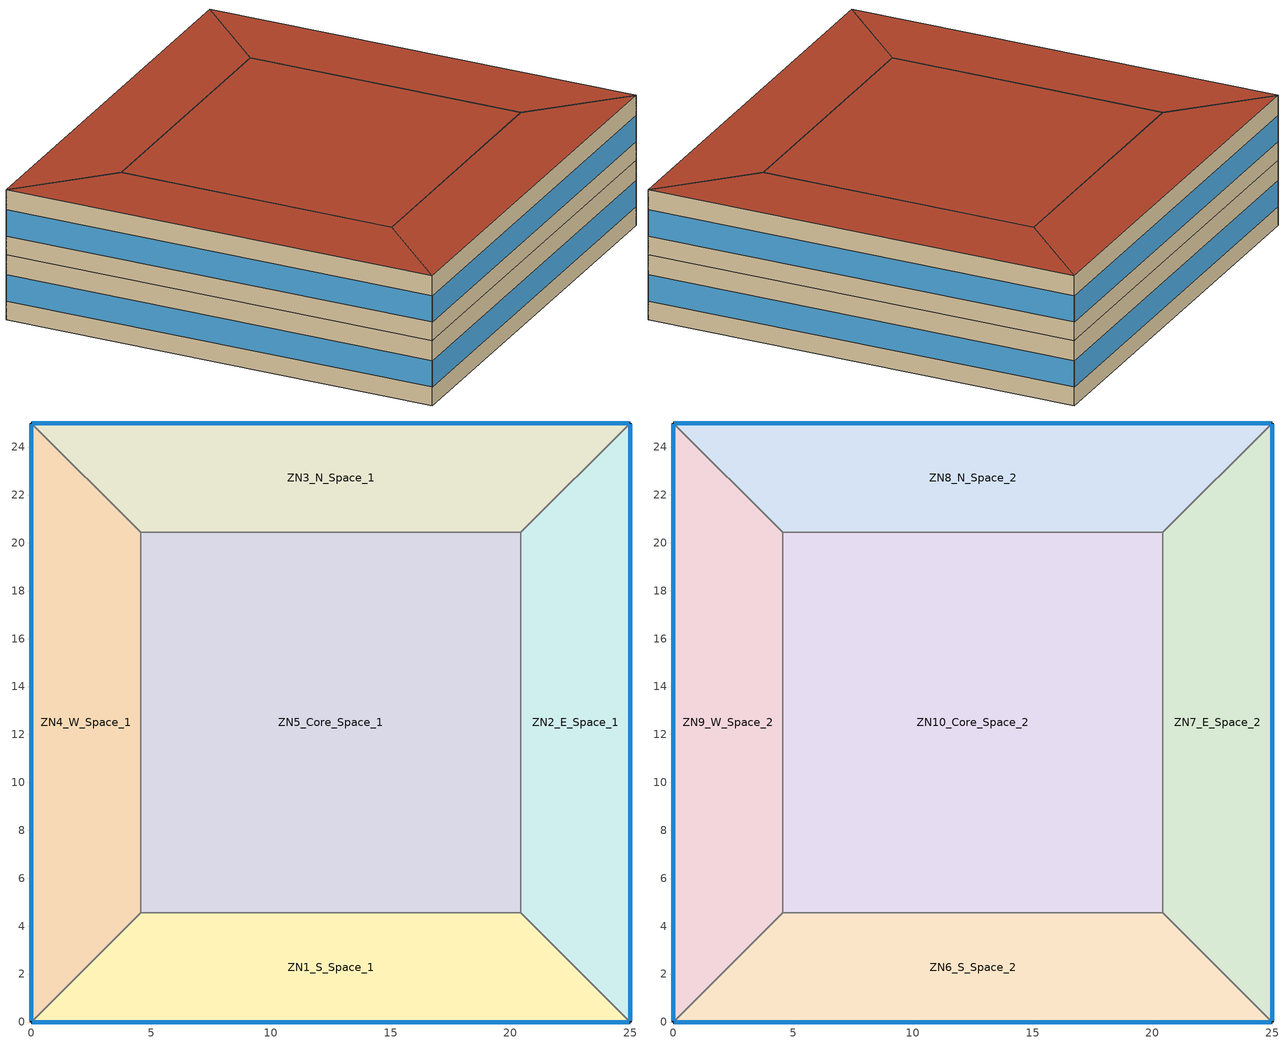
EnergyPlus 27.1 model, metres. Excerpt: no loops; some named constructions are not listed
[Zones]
ZN1_S_Space_1
 floor ground (ASHRAE 90.1-2004_Sec 5.5-2_Ext-slab): 0,0 4.57,4.57 20.43,4.57 25,0 z0
 wall outside (ASHRAE 90.1-2004_Sec 5.5-2_Ext-wall): 0,0 25,0 z0:3.8
 wall to ZN2_E_Space_1 (ASHRAE 90.1-2004_Sec 5.5-2_Int-Wall): 25,0 20.43,4.57 z0:3.8
 wall to ZN5_Core_Space_1 (ASHRAE 90.1-2004_Sec 5.5-2_Int-Wall): 20.43,4.57 4.57,4.57 z0:3.8
 wall to ZN4_W_Space_1 (ASHRAE 90.1-2004_Sec 5.5-2_Int-Wall): 4.57,4.57 0,0 z0:3.8
 window (ASHRAE 90.1-2004_Sec 5.5-2_south_window): 0.05,0 24.95,0 z1.1:2.63
ZN2_E_Space_1
 floor ground (ASHRAE 90.1-2004_Sec 5.5-2_Ext-slab): 20.43,4.57 20.43,20.43 25,25 25,0 z0
 wall outside (ASHRAE 90.1-2004_Sec 5.5-2_Ext-wall): 25,0 25,25 z0:3.8
 wall to ZN3_N_Space_1 (ASHRAE 90.1-2004_Sec 5.5-2_Int-Wall): 25,25 20.43,20.43 z0:3.8
 wall to ZN5_Core_Space_1 (ASHRAE 90.1-2004_Sec 5.5-2_Int-Wall): 20.43,20.43 20.43,4.57 z0:3.8
 window (ASHRAE 90.1-2004_Sec 5.5-2_east_window): 25,0.05 25,24.95 z1.1:2.63
ZN3_N_Space_1
 floor ground (ASHRAE 90.1-2004_Sec 5.5-2_Ext-slab): 4.57,20.43 0,25 25,25 20.43,20.43 z0
 wall outside (ASHRAE 90.1-2004_Sec 5.5-2_Ext-wall): 25,25 0,25 z0:3.8
 wall to ZN5_Core_Space_1 (ASHRAE 90.1-2004_Sec 5.5-2_Int-Wall): 4.57,20.43 20.43,20.43 z0:3.8
 wall to ZN4_W_Space_1 (ASHRAE 90.1-2004_Sec 5.5-2_Int-Wall): 0,25 4.57,20.43 z0:3.8
 window (ASHRAE 90.1-2004_Sec 5.5-2_north_window): 24.95,25 0.05,25 z1.1:2.63
ZN4_W_Space_1
 floor ground (ASHRAE 90.1-2004_Sec 5.5-2_Ext-slab): 0,0 0,25 4.57,20.43 4.57,4.57 z0
 wall outside (ASHRAE 90.1-2004_Sec 5.5-2_Ext-wall): 0,25 0,0 z0:3.8
 wall to ZN5_Core_Space_1 (ASHRAE 90.1-2004_Sec 5.5-2_Int-Wall): 4.57,4.57 4.57,20.43 z0:3.8
 window (ASHRAE 90.1-2004_Sec 5.5-2_west_window): 0,24.95 0,0.05 z1.1:2.63
ZN5_Core_Space_1
 floor ground (ASHRAE 90.1-2004_Sec 5.5-2_Ext-slab): 4.57,4.57 4.57,20.43 20.43,20.43 20.43,4.57 z0
ZN6_S_Space_2
 floor to ZN1_S_Space_1 (Int-floor-topside): 0,0 4.57,4.57 20.43,4.57 25,0 z3.8
 wall outside (ASHRAE 90.1-2004_Sec 5.5-2_Ext-wall): 0,0 25,0 z3.8:7.6
 wall to ZN7_E_Space_2 (ASHRAE 90.1-2004_Sec 5.5-2_Int-Wall): 25,0 20.43,4.57 z3.8:7.6
 wall to ZN10_Core_Space_2 (ASHRAE 90.1-2004_Sec 5.5-2_Int-Wall): 20.43,4.57 4.57,4.57 z3.8:7.6
 wall to ZN9_W_Space_2 (ASHRAE 90.1-2004_Sec 5.5-2_Int-Wall): 4.57,4.57 0,0 z3.8:7.6
 window (ASHRAE 90.1-2004_Sec 5.5-2_south_window): 0.05,0 24.95,0 z4.9:6.43
 roof outside (ASHRAE 90.1-2004_Sec 5.5-2_Roof): 4.57,4.57 0,0 25,0 20.43,4.57 z7.6
ZN7_E_Space_2
 floor to ZN2_E_Space_1 (Int-floor-topside): 20.43,4.57 20.43,20.43 25,25 25,0 z3.8
 wall outside (ASHRAE 90.1-2004_Sec 5.5-2_Ext-wall): 25,0 25,25 z3.8:7.6
 wall to ZN8_N_Space_2 (ASHRAE 90.1-2004_Sec 5.5-2_Int-Wall): 25,25 20.43,20.43 z3.8:7.6
 wall to ZN10_Core_Space_2 (ASHRAE 90.1-2004_Sec 5.5-2_Int-Wall): 20.43,20.43 20.43,4.57 z3.8:7.6
 window (ASHRAE 90.1-2004_Sec 5.5-2_east_window): 25,0.05 25,24.95 z4.9:6.43
 roof outside (ASHRAE 90.1-2004_Sec 5.5-2_Roof): 20.43,20.43 20.43,4.57 25,0 25,25 z7.6
ZN8_N_Space_2
 floor to ZN3_N_Space_1 (Int-floor-topside): 4.57,20.43 0,25 25,25 20.43,20.43 z3.8
 wall outside (ASHRAE 90.1-2004_Sec 5.5-2_Ext-wall): 25,25 0,25 z3.8:7.6
 wall to ZN10_Core_Space_2 (ASHRAE 90.1-2004_Sec 5.5-2_Int-Wall): 4.57,20.43 20.43,20.43 z3.8:7.6
 wall to ZN9_W_Space_2 (ASHRAE 90.1-2004_Sec 5.5-2_Int-Wall): 0,25 4.57,20.43 z3.8:7.6
 window (ASHRAE 90.1-2004_Sec 5.5-2_north_window): 24.95,25 0.05,25 z4.9:6.43
 roof outside (ASHRAE 90.1-2004_Sec 5.5-2_Roof): 0,25 4.57,20.43 20.43,20.43 25,25 z7.6
ZN9_W_Space_2
 floor to ZN4_W_Space_1 (Int-floor-topside): 0,0 0,25 4.57,20.43 4.57,4.57 z3.8
 wall outside (ASHRAE 90.1-2004_Sec 5.5-2_Ext-wall): 0,25 0,0 z3.8:7.6
 wall to ZN10_Core_Space_2 (ASHRAE 90.1-2004_Sec 5.5-2_Int-Wall): 4.57,4.57 4.57,20.43 z3.8:7.6
 window (ASHRAE 90.1-2004_Sec 5.5-2_west_window): 0,24.95 0,0.05 z4.9:6.43
 roof outside (ASHRAE 90.1-2004_Sec 5.5-2_Roof): 0,25 0,0 4.57,4.57 4.57,20.43 z7.6
ZN10_Core_Space_2
 floor to ZN5_Core_Space_1 (Int-floor-topside): 4.57,4.57 4.57,20.43 20.43,20.43 20.43,4.57 z3.8
 roof outside (ASHRAE 90.1-2004_Sec 5.5-2_Roof): 4.57,20.43 4.57,4.57 20.43,4.57 20.43,20.43 z7.6
[Schedule:Compact]
PrecipitationMiami: Through: 1/1, For: AllDays, Until: 4:00, 0, Until: 17:00, 0.00118269, Until: 18:00, 0, Until: 19:00, 0.00118269, Until: 24:00, 0, Through: 1/2, For: AllDays, Until: 24:00, 0, Through: 1/3, For: AllDays, Until: 24:00, 0, Through: 1/4, For: AllDays, Until: 22:00, 0, Until: 24:00, 0.00118269, Through: 1/5, For: AllDays, Until: 24:00, 0, Through: 1/6, For: AllDays, Until: 23:00, 0, Until: 24:00, 0.00118269, Through: 1/7, For: AllDays, Until: 24:00, 0, Through: 1/8, For: AllDays, Until: 24:00, 0, Through: 1/9, For: AllDays, Until: 24:00, 0, Through: 1/10, For: AllDays, Until: 24:00, 0, Through: 1/11, For: AllDays, Until: 20:00, 0, Until: 22:00, 0.00118269, Until: 24:00, 0, Through: 1/12, For: AllDays, Until: 8:00, 0, Until: 12:00, 0.00118269, Until: 24:00, 0, Through: 1/13, For: AllDays, Until: 24:00, 0, Through: 1/14, For: AllDays, Until: 4:00, 0, Until: 7:00, 0.00118269, Until: 24:00, 0, Through: 1/15, For: AllDays, Until: 24:00, 0, Through: 1/16, For: AllDays, Until: 24:00, 0, Through: 1/17, For: AllDays, Until: 24:00, 0, Through: 1/18, For: AllDays, Until: 24:00, 0, Through: 1/19, For: AllDays, Until: 8:00, 0, Until: 9:00, 0.00118269, Until: 24:00, 0, Through: 1/20, For: AllDays, Until: 24:00, 0, Through: 1/21, For: AllDays, Until: 14:00, 0, Until: 15:00, 0.00118269, Until: 16:00, 0, Until: 19:00, 0.00118269, Until: 24:00, 0, Through: 1/22, For: AllDays, Until: 24:00, 0, Through: 1/23, For: AllDays, Until: 24:00, 0, Through: 1/24, For: AllDays, Until: 24:00, 0, Through: 1/25, For: AllDays, Until: 24:00, 0, Through: 1/26, For: AllDays, Until: 24:00, 0, Through: 1/27, For: AllDays, Until: 24:00, 0, Through: 1/28, For: AllDays, Until: 8:00, 0, Until: 9:00, 0.00118269, Until: 24:00, 0, Through: 1/29, For: AllDays, Until: 24:00, 0, Through: 1/30, For: AllDays, Until: 24:00, 0, Through: 1/31, For: AllDays, Until: 24:00, 0, Through: 2/1, For: AllDays, Until: 24:00, 0, Through: 2/2, For: AllDays, Until: 21:00, 0, Until: 23:00, 0.00146538, Until: 24:00, 0, Through: 2/3, For: AllDays, Until: 6:00, 0, Until: 7:00, 0.00146538, Until: 8:00, 0, Until: 9:00, 0.00146538, Until: 21:00, 0, Until: 24:00, 0.00146538, Through: 2/4, For: AllDays, Until: 9:00, 0.00146538, Until: 10:00, 0, Until: 12:00, 0.00146538, Until: 24:00, 0, Through: 2/5, For: AllDays, Until: 4:00, 0, Until: 5:00, 0.00146538, Until: 24:00, 0, Through: 2/6, For: AllDays, Until: 24:00, 0, Through: 2/7, For: AllDays, Until: 1:00, 0.00146538, Until: 3:00, 0, Until: 4:00, 0.00146538, Until: 22:00, 0, Until: 23:00, 0.00146538, Until: 24:00, 0, Through: 2/8, For: AllDays, Until: 24:00, 0, Through: 2/9, For: AllDays, Until: 24:00, 0, Through: 2/10, For: AllDays, Until: 24:00, 0, Through: 2/11, For: AllDays, Until: 24:00, 0, Through: 2/12, For: AllDays, Until: 24:00, 0, Through: 2/13, For: AllDays, Until: 24:00, 0, Through: 2/14, For: AllDays, Until: 24:00, 0, Through: 2/15, For: AllDays, Until: 24:00, 0, Through: 2/16, For: AllDays, Until: 24:00, 0, Through: 2/17, For: AllDays, Until: 24:00, 0, Through: 2/18, For: AllDays, Until: 24:00, 0, Through: 2/19, For: AllDays, Until: 24:00, 0, Through: 2/20, For: AllDays, Until: 24:00, 0, Through: 2/21, For: AllDays, Until: 5:00, 0, Until: 6:00, 0.00146538, Until: 9:00, 0, Until: 10:00, 0.00146538, Until: 24:00, 0, Through: 2/22, For: AllDays, Until: 24:00, 0, Through: 2/23, For: AllDays, Until: 24:00, 0, Through: 2/24, For: AllDays, Until: 4:00, 0, Until: 5:00, 0.00146538, Until: 24:00, 0, Through: 2/25, For: AllDays, Until: 15:00, 0, Until: 16:00, 0.00146538, Until: 24:00, 0, Through: 2/26, For: AllDays, Until: 24:00, 0, Through: 2/27, For: AllDays, Until: 24:00, 0, Through: 2/28, For: AllDays, Until: 24:00, 0, Through: 3/1, For: AllDays, Until: 24:00, 0, Through: 3/2, For: AllDays, Until: 24:00, 0, Through: 3/3, For: AllDays, Until: 24:00, 0, Through: 3/4, For: AllDays, Until: 24:00, 0, Through: 3/5, For: AllDays, Until: 24:00, 0, Through: 3/6, For: AllDays, Until: 12:00, 0, Until: 13:00, 0.00341086, Until: 24:00, 0, Through: 3/7, For: AllDays, Until: 24:00, 0, Through: 3/8, For: AllDays, Until: 24:00, 0, Through: 3/9, For: AllDays, Until: 24:00, 0, Through: 3/10, For: AllDays, Until: 9:00, 0, Until: 11:00, 0.00341086, Until: 13:00, 0, Until: 14:00, 0.00341086, Until: 24:00, 0, Through: 3/11, For: AllDays, Until: 24:00, 0, Through: 3/12, For: AllDays, Until: 24:00, 0, Through: 3/13, For: AllDays, Until: 24:00, 0, Through: 3/14, For: AllDays, Until: 24:00, 0, Through: 3/15, For: AllDays, Until: 24:00, 0, Through: 3/16, For: AllDays, Until: 24:00, 0, Through: 3/17, For: AllDays, Until: 24:00, 0, Through: 3/18, For: AllDays, Until: 24:00, 0, Through: 3/19, For: AllDays, Until: 8:00, 0, Until: 10:00, 0.00341086, Until: 11:00, 0, Until: 15:00, 0.00341086, Until: 24:00, 0, Through: 3/20, For: AllDays, Until: 24:00, 0, Through: 3/21, For: AllDays, Until: 24:00, 0, Through: 3/22, For: AllDays, Until: 24:00, 0, Through: 3/23, For: AllDays, Until: 24:00, 0, Through: 3/24, For: AllDays, Until: 24:00, 0, Through: 3/25, For: AllDays, Until: 24:00, 0, Through: 3/26, For: AllDays, Until: 20:00, 0, Until: 21:00, 0.00341086, Until: 22:00, 0, Until: 24:00, 0.00341086, Through: 3/27, For: AllDays, Until: 1:00, 0.00341086, Until: 24:00, 0, Through: 3/28, For: AllDays, Until: 24:00, 0, Through: 3/29, For: AllDays, Until: 24:00, 0, Through: 3/30, For: AllDays, Until: 24:00, 0, Through: 3/31, For: AllDays, Until: 24:00, 0, Through: 4/1, For: AllDays, Until: 24:00, 0, Through: 4/2, For: AllDays, Until: 24:00, 0, Through: 4/3, For: AllDays, Until: 24:00, 0, Through: 4/4, For: AllDays, Until: 6:00, 0, Until: 7:00, 0.0075565, Until: 24:00, 0, Through: 4/5, For: AllDays, Until: 24:00, 0, Through: 4/6, For: AllDays, Until: 1:00, 0.0075565, Until: 24:00, 0, Through: 4/7, For: AllDays, Until: 24:00, 0, Through: 4/8, For: AllDays, Until: 24:00, 0, Through: 4/9, For: AllDays, Until: 24:00, 0, Through: 4/10, For: AllDays, Until: 24:00, 0, Through: 4/11, For: AllDays, Until: 24:00, 0, Through: 4/12, For: AllDays, Until: 24:00, 0, Through: 4/13, For: AllDays, Until: 24:00, 0, Through: 4/14, For: AllDays, Until: 24:00, 0, Through: 4/15, For: AllDays, Until: 24:00, 0, Through: 4/16, For: AllDays, Until: 13:00, 0, Until: 15:00, 0.0075565, Until: 24:00, 0, Through: 4/17, For: AllDays, Until: 16:00, 0, Until: 18:00, 0.0075565, Until: 24:00, 0, Through: 4/18, For: AllDays, Until: 24:00, 0, Through: 4/19, For: AllDays, Until: 24:00, 0, Through: 4/20, For: AllDays, Until: 24:00, 0, Through: 4/21, For: AllDays, Until: 19:00, 0, Until: 20:00, 0.0075565, Until: 24:00, 0, Through: 4/22, For: AllDays, Until: 24:00, 0, Through: 4/23, For: AllDays, Until: 24:00, 0, Through: 4/24, For: AllDays, Until: 17:00, 0, Until: 18:00, 0.0075565, Until: 24:00, 0, Through: 4/25, For: AllDays, Until: 24:00, 0, Through: 4/26, For: AllDays, Until: 24:00, 0, Through: 4/27, For: AllDays, Until: 24:00, 0, Through: 4/28, For: AllDays, Until: 24:00, 0, Through: 4/29, For: AllDays, Until: 24:00, 0, Through: 4/30, For: AllDays, Until: 24:00, 0, Through: 5/1, For: AllDays, Until: 21:00, 0, Until: 22:00, 0.00330926, Until: 24:00, 0, Through: 5/2, For: AllDays, Until: 3:00, 0, Until: 4:00, 0.00330926, Until: 5:00, 0, Until: 6:00, 0.00330926, Until: 8:00, 0, Until: 11:00, 0.00330926, Until: 15:00, 0, Until: 17:00, 0.00330926, Until: 24:00, 0, Through: 5/3, For: AllDays, Until: 24:00, 0, Through: 5/4, For: AllDays, Until: 17:00, 0, Until: 18:00, 0.00330926, Until: 24:00, 0, Through: 5/5, For: AllDays, Until: 24:00, 0, Through: 5/6, For: AllDays, Until: 24:00, 0, Through: 5/7, For: AllDays, Until: 24:00, 0, Through: 5/8, For: AllDays, Until: 24:00, 0, Through: 5/9, For: AllDays, Until: 16:00, 0, Until: 20:00, 0.00330926, Until: 24:00, 0, Through: 5/10, For: AllDays, Until: 24:00, 0, Through: 5/11, For: AllDays, Until: 24:00, 0, Through: 5/12, For: AllDays, Until: 24:00, 0, Through: 5/13, For: AllDays, Until: 24:00, 0, Through: 5/14, For: AllDays, Until: 24:00, 0, Through: 5/15, For: AllDays, Until: 24:00, 0, Through: 5/16, For: AllDays, Until: 24:00, 0, Through: 5/17, For: AllDays, Until: 24:00, 0, Through: 5/18, For: AllDays, Until: 24:00, 0, Through: 5/19, For: AllDays, Until: 24:00, 0, Through: 5/20, For: AllDays, Until: 9:00, 0, Until: 10:00, 0.00330926, Until: 16:00, 0, Until: 18:00, 0.00330926, Until: 19:00, 0, Until: 20:00, 0.00330926, Until: 24:00, 0, Through: 5/21, For: AllDays, Until: 20:00, 0, Until: 22:00, 0.00330926, Until: 24:00, 0, Through: 5/22, For: AllDays, Until: 12:00, 0, Until: 13:00, 0.00330926, Until: 17:00, 0, Until: 20:00, 0.00330926, Until: 24:00, 0, Through: 5/23, For: AllDays, Until: 14:00, 0, Until: 17:00, 0.00330926, Until: 24:00, 0, Through: 5/24, For: AllDays, Until: 16:00, 0, Until: 17:00, 0.00330926, Until: 24:00, 0, Through: 5/25, For: AllDays, Until: 12:00, 0, Until: 14:00, 0.00330926, Until: 15:00, 0, Until: 17:00, 0.00330926, Until: 22:00, 0, Until: 23:00, 0.00330926, Until: 24:00, 0, Through: 5/26, For: AllDays, Until: 7:00, 0, Until: 9:00, 0.00330926, Until: 24:00, 0, Through: 5/27, For: AllDays, Until: 24:00, 0, Through: 5/28, For: AllDays, Until: 3:00, 0, Until: 4:00, 0.00330926, Until: 24:00, 0, Through: 5/29, For: AllDays, Until: 24:00, 0, Through: 5/30, For: AllDays, Until: 24:00, 0, Through: 5/31, For: AllDays, Until: 24:00, 0, Through: 6/1, For: AllDays, Until: 12:00, 0, Until: 13:00, 0.00334628, Until: 24:00, 0, Through: 6/2, For: AllDays, Until: 24:00, 0, Through: 6/3, For: AllDays, Until: 24:00, 0, Through: 6/4, For: AllDays, Until: 17:00, 0, Until: 23:00, 0.00334628, Until: 24:00, 0, Through: 6/5, For: AllDays, Until: 4:00, 0, Until: 5:00, 0.00334628, Until: 12:00, 0, Until: 13:00, 0.0139205, Until: 15:00, 0, Until: 16:00, 0.0139205, Until: 17:00, 0, Until: 18:00, 0.00334628, Until: 20:00, 0, Until: 23:00, 0.00334628, Until: 24:00, 0, Through: 6/6, For: AllDays, Until: 24:00, 0, Through: 6/7, For: AllDays, Until: 24:00, 0, Through: 6/8, For: AllDays, Until: 24:00, 0, Through: 6/9, For: AllDays, Until: 24:00, 0, Through: 6/10, For: AllDays, Until: 16:00, 0, Until: 17:00, 0.00334628, Until: 24:00, 0, Through: 6/11, For: AllDays, Until: 1:00, 0.00334628, Until: 2:00, 0.0139205, Until: 7:00, 0.00334628, Until: 22:00, 0, Until: 23:00, 0.00334628, Until: 24:00, 0, Through: 6/12, For: AllDays, Until: 12:00, 0, Until: 13:00, 0.00334628, Until: 16:00, 0, Until: 17:00, 0.00334628, Until: 24:00, 0, Through: 6/13, For: AllDays, Until: 24:00, 0, Through: 6/14, For: AllDays, Until: 24:00, 0, Through: 6/15, For: AllDays, Until: 7:00, 0, Until: 8:00, 0.00334628, Until: 24:00, 0, Through: 6/16, For: AllDays, Until: 24:00, 0, Through: 6/17, For: AllDays, Until: 5:00, 0, Until: 8:00, 0.00334628, Until: 11:00, 0, Until: 12:00, 0.00334628, Until: 24:00, 0, Through: 6/18, For: AllDays, Until: 24:00, 0, Through: 6/19, For: AllDays, Until: 24:00, 0, Through: 6/20, For: AllDays, Until: 24:00, 0, Through: 6/21, For: AllDays, Until: 24:00, 0, Through: 6/22, For: AllDays, Until: 24:00, 0, Through: 6/23, For: AllDays, Until: 12:00, 0, Until: 13:00, 0.00334628, Until: 14:00, 0.0139205, Until: 17:00, 0.00334628, Until: 19:00, 0, Until: 20:00, 0.00334628, Until: 24:00, 0, Through: 6/24, For: AllDays, Until: 16:00, 0, Until: 17:00, 0.0139205, Until: 20:00, 0.00334628, Until: 24:00, 0, Through: 6/25, For: AllDays, Until: 17:00, 0, Until: 19:00, 0.00334628, Until: 24:00, 0, Through: 6/26, For: AllDays, Until: 24:00, 0, Through: 6/27, For: AllDays, Until: 24:00, 0, Through: 6/28, For: AllDays, Until: 24:00, 0, Through: 6/29, For: AllDays, Until: 13:00, 0, Until: 14:00, 0.00334628, Until: 22:00, 0, Until: 23:00, 0.00334628, Until: 24:00, 0, Through: 6/30, For: AllDays, Until: 11:00, 0, Until: 12:00, 0.00334628, Until: 24:00, 0, Through: 7/1, For: AllDays, Until: 5:00, 0, Until: 6:00, 0.00959318, Until: 8:00, 0, Until: 10:00, 0.00230605, Until: 24:00, 0, Through: 7/2, For: AllDays, Until: 24:00, 0, Through: 7/3, For: AllDays, Until: 24:00, 0, Through: 7/4, For: AllDays, Until: 24:00, 0, Through: 7/5, For: AllDays, Until: 13:00, 0, Until: 14:00, 0.00230605, Until: 15:00, 0, Until: 16:00, 0.00230605, Until: 17:00, 0, Until: 18:00, 0.00230605, Until: 20:00, 0, Until: 23:00, 0.00230605, Until: 24:00, 0, Through: 7/6, For: AllDays, Until: 12:00, 0, Until: 13:00, 0.00230605, Until: 21:00, 0, Until: 24:00, 0.00230605, Through: 7/7, For: AllDays, Until: 13:00, 0, Until: 14:00, 0.00959318, Until: 15:00, 0.00230605, Until: 24:00, 0, Through: 7/8, For: AllDays, Until: 18:00, 0, Until: 19:00, 0.00959318, Until: 24:00, 0, Through: 7/9, For: AllDays, Until: 10:00, 0, Until: 11:00, 0.00230605, Until: 24:00, 0, Through: 7/10, For: AllDays, Until: 18:00, 0, Until: 19:00, 0.00959318, Until: 24:00, 0, Through: 7/11, For: AllDays, Until: 16:00, 0, Until: 17:00, 0.00230605, Until: 24:00, 0, Through: 7/12, For: AllDays, Until: 24:00, 0, Through: 7/13, For: AllDays, Until: 24:00, 0, Through: 7/14, For: AllDays, Until: 24:00, 0, Through: 7/15, For: AllDays, Until: 12:00, 0, Until: 13:00, 0.00230605, Until: 23:00, 0, Until: 24:00, 0.00230605, Through: 7/16, For: AllDays, Until: 4:00, 0, Until: 5:00, 0.00230605, Until: 8:00, 0, Until: 9:00, 0.00230605, Until: 10:00, 0, Until: 13:00, 0.00230605, Until: 24:00, 0, Through: 7/17, For: AllDays, Until: 7:00, 0, Until: 8:00, 0.00230605, Until: 24:00, 0, Through: 7/18, For: AllDays, Until: 6:00, 0, Until: 7:00, 0.00230605, Until: 24:00, 0, Through: 7/19, For: AllDays, Until: 24:00, 0, Through: 7/20, For: AllDays, Until: 24:00, 0, Through: 7/21, For: AllDays, Until: 24:00, 0, Through: 7/22, For: AllDays, Until: 24:00, 0, Through: 7/23, For: AllDays, Until: 14:00, 0, Until: 15:00, 0.00230605, Until: 19:00, 0, Until: 20:00, 0.00230605, Until: 24:00, 0, Through: 7/24, For: AllDays, Until: 15:00, 0, Until: 17:00, 0.00230605, Until: 19:00, 0, Until: 20:00, 0.00230605, Until: 24:00, 0, Through: 7/25, For: AllDays, Until: 15:00, 0, Until: 16:00, 0.0184484, Until: 18:00, 0.00230605, Until: 24:00, 0, Through: 7/26, For: AllDays, Until: 24:00, 0, Through: 7/27, For: AllDays, Until: 24:00, 0, Through: 7/28, For: AllDays, Until: 7:00, 0, Until: 8:00, 0.00230605, Until: 22:00, 0, Until: 23:00, 0.00959318, Until: 24:00, 0, Through: 7/29, For: AllDays, Until: 24:00, 0, Through: 7/30, For: AllDays, Until: 24:00, 0, Through: 7/31, For: AllDays, Until: 24:00, 0, Through: 8/1, For: AllDays, Until: 12:00, 0, Until: 14:00, 0.00514198, Until: 24:00, 0, Through: 8/2, For: AllDays, Until: 13:00, 0, Until: 18:00, 0.00514198, Until: 24:00, 0, Through: 8/3, For: AllDays, Until: 24:00, 0, Through: 8/4, For: AllDays, Until: 5:00, 0, Until: 7:00, 0.00514198, Until: 9:00, 0, Until: 10:00, 0.00514198, Until: 24:00, 0, Through: 8/5, For: AllDays, Until: 24:00, 0, Through: 8/6, For: AllDays, Until: 2:00, 0.00514198, Until: 24:00, 0, Through: 8/7, For: AllDays, Until: 5:00, 0, Until: 6:00, 0.0411359, Until: 24:00, 0, Through: 8/8, For: AllDays, Until: 24:00, 0, Through: 8/9, For: AllDays, Until: 24:00, 0, Through: 8/10, For: AllDays, Until: 24:00, 0, Through: 8/11, For: AllDays, Until: 16:00, 0, Until: 17:00, 0.00514198, Until: 24:00, 0, Through: 8/12, For: AllDays, Until: 24:00, 0, Through: 8/13, For: AllDays, Until: 7:00, 0, Until: 8:00, 0.00514198, Until: 24:00, 0, Through: 8/14, For: AllDays, Until: 24:00, 0, Through: 8/15, For: AllDays, Until: 24:00, 0, Through: 8/16, For: AllDays, Until: 24:00, 0, Through: 8/17, For: AllDays, Until: 24:00, 0, Through: 8/18, For: AllDays, Until: 24:00, 0, Through: 8/19, For: AllDays, Until: 17:00, 0, Until: 18:00, 0.00514198, Until: 24:00, 0, Through: 8/20, For: AllDays, Until: 24:00, 0, Through: 8/21, For: AllDays, Until: 24:00, 0, Through: 8/22, For: AllDays, Until: 9:00, 0, Until: 10:00, 0.00514198, Until: 22:00, 0, Until: 24:00, 0.00514198, Through: 8/23, For: AllDays, Until: 12:00, 0, Until: 13:00, 0.00514198, Until: 15:00, 0, Until: 16:00, 0.0213906, Until: 20:00, 0.00514198, Until: 24:00, 0, Through: 8/24, For: AllDays, Until: 6:00, 0, Until: 7:00, 0.00514198, Until: 23:00, 0, Until: 24:00, 0.00514198, Through: 8/25, For: AllDays, Until: 24:00, 0, Through: 8/26, For: AllDays, Until: 24:00, 0, Through: 8/27, For: AllDays, Until: 24:00, 0, Through: 8/28, For: AllDays, Until: 24:00, 0, Through: 8/29, For: AllDays, Until: 24:00, 0, Through: 8/30, For: AllDays, Until: 16:00, 0, Until: 17:00, 0.00514198, Until: 24:00, 0, Through: 8/31, For: AllDays, Until: 1:00, 0, Until: 2:00, 0.00514198, Until: 4:00, 0, Until: 5:00, 0.00514198, Until: 24:00, 0, Through: 9/1, For: AllDays, Until: 4:00, 0, Until: 5:00, 0.00241583, Until: 24:00, 0, Through: 9/2, For: AllDays, Until: 10:00, 0, Until: 12:00, 0.00241583, Until: 15:00, 0, Until: 16:00, 0.00241583, Until: 21:00, 0, Until: 22:00, 0.00241583, Until: 24:00, 0, Through: 9/3, For: AllDays, Until: 24:00, 0, Through: 9/4, For: AllDays, Until: 24:00, 0, Through: 9/5, For: AllDays, Until: 15:00, 0, Until: 16:00, 0.0100498, Until: 24:00, 0, Through: 9/6, For: AllDays, Until: 14:00, 0, Until: 16:00, 0.00241583, Until: 24:00, 0, Through: 9/7, For: AllDays, Until: 1:00, 0.00241583, Until: 24:00, 0, Through: 9/8, For: AllDays, Until: 24:00, 0, Through: 9/9, For: AllDays, Until: 24:00, 0, Through: 9/10, For: AllDays, Until: 21:00, 0, Until: 22:00, 0.00241583, Until: 24:00, 0, Through: 9/11, For: AllDays, Until: 24:00, 0, Through: 9/12, For: AllDays, Until: 2:00, 0, Until: 3:00, 0.00241583, Until: 24:00, 0, Through: 9/13, For: AllDays, Until: 8:00, 0, Until: 9:00, 0.00241583, Until: 24:00, 0, Through: 9/14, For: AllDays, Until: 15:00, 0, Until: 16:00, 0.0100498, Until: 18:00, 0.00241583, Until: 24:00, 0, Through: 9/15, For: AllDays, Until: 8:00, 0, Until: 10:00, 0.00241583, Until: 23:00, 0, Until: 24:00, 0.00241583, Through: 9/16, For: AllDays, Until: 9:00, 0, Until: 10:00, 0.00241583, Until: 24:00, 0, Through: 9/17, For: AllDays, Until: 24:00, 0, Through: 9/18, For: AllDays, Until: 14:00, 0, Until: 16:00, 0.00241583, Until: 17:00, 0, Until: 18:00, 0.00241583, Until: 20:00, 0, Until: 24:00, 0.00241583, Through: 9/19, For: AllDays, Until: 1:00, 0.00241583, Until: 11:00, 0, Until: 16:00, 0.00241583, Until: 17:00, 0, Until: 18:00, 0.00241583, Until: 19:00, 0, Until: 21:00, 0.00241583, Until: 24:00, 0, Through: 9/20, For: AllDays, Until: 2:00, 0, Until: 4:00, 0.00241583, Until: 13:00, 0, Until: 16:00, 0.00241583, Until: 20:00, 0, Until: 22:00, 0.00241583, Until: 23:00, 0.0100498, Until: 24:00, 0, Through: 9/21, For: AllDays, Until: 2:00, 0.00241583, Until: 3:00, 0, Until: 6:00, 0.00241583, Until: 9:00, 0, Until: 10:00, 0.00241583, Until: 11:00, 0.0100498, Until: 12:00, 0, Until: 17:00, 0.00241583, Until: 18:00, 0, Until: 19:00, 0.00241583, Until: 22:00, 0, Until: 24:00, 0.00241583, Through: 9/22, For: AllDays, Until: 2:00, 0.00241583, Until: 3:00, 0, Until: 4:00, 0.00241583, Until: 24:00, 0, Through: 9/23, For: AllDays, Until: 14:00, 0, Until: 15:00, 0.00241583, Until: 22:00, 0, Until: 24:00, 0.00241583, Through: 9/24, For: AllDays, Until: 2:00, 0.00241583, Until: 24:00, 0, Through: 9/25, For: AllDays, Until: 24:00, 0, Through: 9/26, For: AllDays, Until: 24:00, 0, Through: 9/27, For: AllDays, Until: 24:00, 0, Through: 9/28, For: AllDays, Until: 11:00, 0, Until: 12:00, 0.00241583, Until: 13:00, 0, Until: 15:00, 0.00241583, Until: 24:00, 0, Through: 9/29, For: AllDays, Until: 11:00, 0, Until: 12:00, 0.00241583, Until: 24:00, 0, Through: 9/30, For: AllDays, Until: 24:00, 0, Through: 10/1, For: AllDays, Until: 24:00, 0, Through: 10/2, For: AllDays, Until: 24:00, 0, Through: 10/3, For: AllDays, Until: 19:00, 0, Until: 20:00, 0.00288738, Until: 24:00, 0, Through: 10/4, For: AllDays, Until: 24:00, 0, Through: 10/5, For: AllDays, Until: 16:00, 0, Until: 17:00, 0.00288738, Until: 19:00, 0, Until: 20:00, 0.0120115, Until: 24:00, 0, Through: 10/6, For: AllDays, Until: 24:00, 0, Through: 10/7, For: AllDays, Until: 13:00, 0, Until: 14:00, 0.00288738, Until: 24:00, 0, Through: 10/8, For: AllDays, Until: 24:00, 0, Through: 10/9, For: AllDays, Until: 24:00, 0, Through: 10/10, For: AllDays, Until: 24:00, 0, Through: 10/11, For: AllDays, Until: 24:00, 0, Through: 10/12, For: AllDays, Until: 24:00, 0, Through: 10/13, For: AllDays, Until: 10:00, 0, Until: 11:00, 0.00288738, Until: 13:00, 0, Until: 14:00, 0.00288738, Until: 24:00, 0, Through: 10/14, For: AllDays, Until: 1:00, 0, Until: 2:00, 0.00288738, Until: 4:00, 0, Until: 5:00, 0.00288738, Until: 7:00, 0, Until: 8:00, 0.00288738, Until: 13:00, 0, Until: 14:00, 0.023099, Until: 16:00, 0, Until: 17:00, 0.00288738, Until: 19:00, 0, Until: 20:00, 0.00288738, Until: 22:00, 0, Until: 23:00, 0.00288738, Until: 24:00, 0, Through: 10/15, For: AllDays, Until: 13:00, 0, Until: 14:00, 0.00288738, Until: 24:00, 0, Through: 10/16, For: AllDays, Until: 24:00, 0, Through: 10/17, For: AllDays, Until: 24:00, 0, Through: 10/18, For: AllDays, Until: 24:00, 0, Through: 10/19, For: AllDays, Until: 24:00, 0, Through: 10/20, For: AllDays, Until: 24:00, 0, Through: 10/21, For: AllDays, Until: 24:00, 0, Through: 10/22, For: AllDays, Until: 1:00, 0, Until: 2:00, 0.00288738, Until: 19:00, 0, Until: 20:00, 0.00288738, Until: 24:00, 0, Through: 10/23, For: AllDays, Until: 7:00, 0, Until: 8:00, 0.0120115, Until: 24:00, 0, Through: 10/24, For: AllDays, Until: 24:00, 0, Through: 10/25, For: AllDays, Until: 24:00, 0, Through: 10/26, For: AllDays, Until: 24:00, 0, Through: 10/27, For: AllDays, Until: 24:00, 0, Through: 10/28, For: AllDays, Until: 24:00, 0, Through: 10/29, For: AllDays, Until: 24:00, 0, Through: 10/30, For: AllDays, Until: 4:00, 0, Until: 5:00, 0.00288738, Until: 19:00, 0, Until: 20:00, 0.00288738, Until: 24:00, 0, Through: 10/31, For: AllDays, Until: 7:00, 0, Until: 8:00, 0.023099, Until: 16:00, 0, Until: 17:00, 0.00288738, Until: 19:00, 0, Until: 20:00, 0.0120115, Until: 24:00, 0, Through: 11/1, For: AllDays, Until: 24:00, 0, Through: 11/2, For: AllDays, Until: 2:00, 0, Until: 4:00, 0.00311727, Until: 7:00, 0, Until: 8:00, 0.00311727, Until: 13:00, 0, Until: 14:00, 0.00311727, Until: 24:00, 0, Through: 11/3, For: AllDays, Until: 11:00, 0, Until: 14:00, 0.00311727, Until: 17:00, 0, Until: 18:00, 0.00311727, Until: 24:00, 0, Through: 11/4, For: AllDays, Until: 1:00, 0.00311727, Until: 7:00, 0, Until: 8:00, 0.00311727, Until: 15:00, 0, Until: 17:00, 0.00311727, Until: 24:00, 0, Through: 11/5, For: AllDays, Until: 20:00, 0, Until: 21:00, 0.00311727, Until: 24:00, 0, Through: 11/6, For: AllDays, Until: 3:00, 0, Until: 4:00, 0.00311727, Until: 22:00, 0, Until: 23:00, 0.00311727, Until: 24:00, 0, Through: 11/7, For: AllDays, Until: 24:00, 0, Through: 11/8, For: AllDays, Until: 23:00, 0, Until: 24:00, 0.00311727, Through: 11/9, For: AllDays, Until: 20:00, 0, Until: 21:00, 0.00311727, Until: 24:00, 0, Through: 11/10, For: AllDays, Until: 2:00, 0, Until: 5:00, 0.00311727, Until: 24:00, 0, Through: 11/11, For: AllDays, Until: 24:00, 0, Through: 11/12, For: AllDays, Until: 24:00, 0, Through: 11/13, For: AllDays, Until: 24:00, 0, Through: 11/14, For: AllDays, Until: 24:00, 0, Through: 11/15, For: AllDays, Until: 24:00, 0, Through: 11/16, For: AllDays, Until: 24:00, 0, Through: 11/17, For: AllDays, Until: 24:00, 0, Through: 11/18, For: AllDays, Until: 24:00, 0, Through: 11/19, For: AllDays, Until: 24:00, 0, Through: 11/20, For: AllDays, Until: 24:00, 0, Through: 11/21, For: AllDays, Until: 24:00, 0, Through: 11/22, For: AllDays, Until: 24:00, 0, Through: 11/23, For: AllDays, Until: 10:00, 0, Until: 11:00, 0.00311727, Until: 24:00, 0, Through: 11/24, For: AllDays, Until: 24:00, 0, Through: 11/25, For: AllDays, Until: 24:00, 0, Through: 11/26, For: AllDays, Until: 24:00, 0, Through: 11/27, For: AllDays, Until: 24:00, 0, Through: 11/28, For: AllDays, Until: 24:00, 0, Through: 11/29, For: AllDays, Until: 15:00, 0, Until: 16:00, 0.00311727, Until: 24:00, 0, Through: 11/30, For: AllDays, Until: 24:00, 0, Through: 12/1, For: AllDays, Until: 24:00, 0, Through: 12/2, For: AllDays, Until: 24:00, 0, Through: 12/3, For: AllDays, Until: 24:00, 0, Through: 12/4, For: AllDays, Until: 24:00, 0, Through: 12/5, For: AllDays, Until: 24:00, 0, Through: 12/6, For: AllDays, Until: 24:00, 0, Through: 12/7, For: AllDays, Until: 24:00, 0, Through: 12/8, For: AllDays, Until: 24:00, 0, Through: 12/9, For: AllDays, Until: 24:00, 0, Through: 12/10, For: AllDays, Until: 24:00, 0, Through: 12/11, For: AllDays, Until: 24:00, 0, Through: 12/12, For: AllDays, Until: 24:00, 0, Through: 12/13, For: AllDays, Until: 24:00, 0, Through: 12/14, For: AllDays, Until: 24:00, 0, Through: 12/15, For: AllDays, Until: 24:00, 0, Through: 12/16, For: AllDays, Until: 24:00, 0, Through: 12/17, For: AllDays, Until: 24:00, 0, Through: 12/18, For: AllDays, Until: 24:00, 0, Through: 12/19, For: AllDays, Until: 24:00, 0, Through: 12/20, For: AllDays, Until: 4:00, 0, Until: 5:00, 0.020066, Until: 24:00, 0, Through: 12/21, For: AllDays, Until: 24:00, 0, Through: 12/22, For: AllDays, Until: 24:00, 0, Through: 12/23, For: AllDays, Until: 24:00, 0, Through: 12/24, For: AllDays, Until: 24:00, 0, Through: 12/25, For: AllDays, Until: 24:00, 0, Through: 12/26, For: AllDays, Until: 24:00, 0, Through: 12/27, For: AllDays, Until: 24:00, 0, Through: 12/28, For: AllDays, Until: 24:00, 0, Through: 12/29, For: AllDays, Until: 13:00, 0, Until: 14:00, 0.020066, Until: 24:00, 0, Through: 12/30, For: AllDays, Until: 24:00, 0, Through: 12/31, For: AllDays, Until: 24:00, 0
